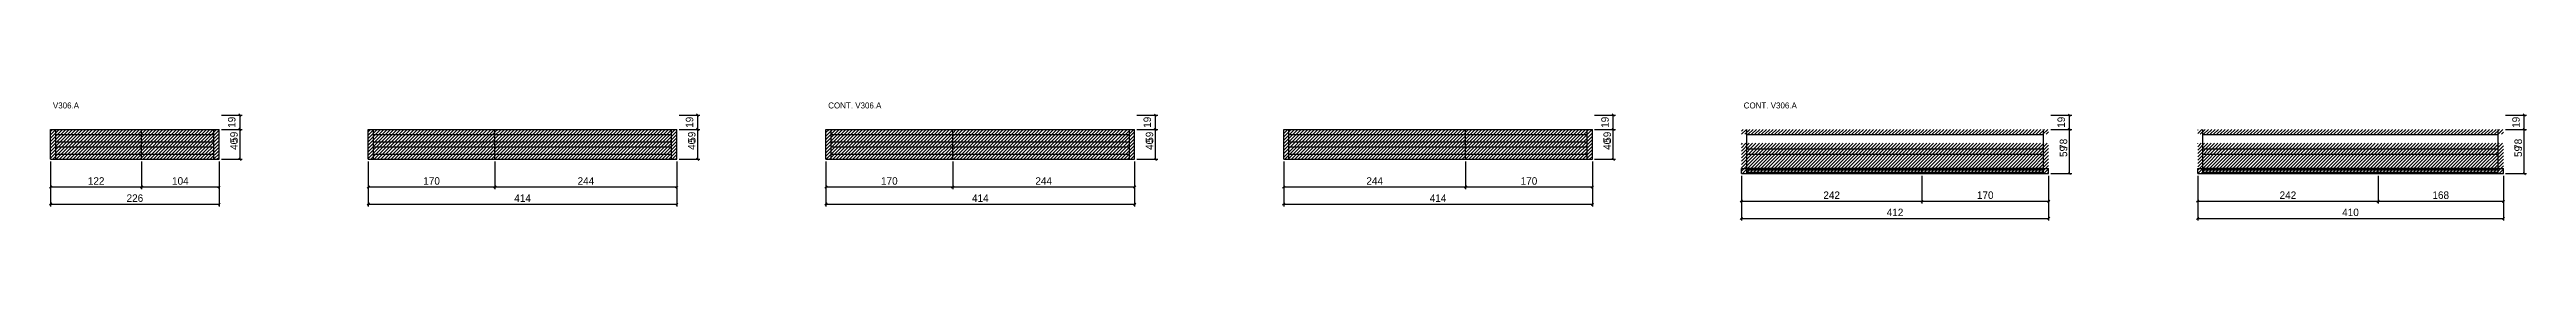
# Model space of a CAD drawing. Extents: x -2 to 3321, y -272 to -114.
import ezdxf

# ---------------------------------------------------------------- set-up
doc = ezdxf.new("R2010")
doc.units = 0
for name, color, linetype in [('COTA', 241, 'Continuous'), ('NOMENCLATURA', 7, 'Continuous'), ('Painéis', 200, 'Continuous'), ('Reaproveitamento', 251, 'Continuous'), ('SARR_2.2x7', 40, 'Continuous')]:
    doc.layers.add(name, color=color, linetype=linetype)
doc.dimstyles.new('PAINEL', dxfattribs={"dimtxt": 10, "dimasz": 3, "dimexe": 3, "dimexo": 3, "dimgap": 3, "dimtad": 1, "dimblk": 'OBLIQUE', "dimblk1": 'OBLIQUE', "dimcen": 2.5, "dimclrd": 4, "dimclre": 4, "dimclrt": 240, "dimazin": 3, "dimtfac": 1, "dimtmove": 0, "dimatfit": 3})

# ---------------------------------------------------------------- blocks, each defined once
blk = doc.blocks.new('_OBLIQUE')
at = {"color": 0, "linetype": 'BYBLOCK'}
blk.add_line((-0.5, -0.5), (0.5, 0.5), dxfattribs=at)

msp = doc.modelspace()

# ---------------------------------------------------------------- hatches: boundary and pattern name
at = {"layer": 'Reaproveitamento'}
h = msp.add_hatch(dxfattribs=at)
h.set_pattern_fill('ANSI31')
h.paths.add_polyline_path([(0, -190), (122, -190), (122, -150.2), (0, -150.2)])
h = msp.add_hatch(dxfattribs=at)
h.set_pattern_fill('ANSI31')
h.paths.add_polyline_path([(122, -190), (226, -190), (226, -150.2), (122, -150.2)])
h = msp.add_hatch(dxfattribs=at)
h.set_pattern_fill('ANSI31')
h.paths.add_polyline_path([(426, -190), (596, -190), (596, -150.2), (426, -150.2)])
h = msp.add_hatch(dxfattribs=at)
h.set_pattern_fill('ANSI31')
h.paths.add_polyline_path([(596, -190), (840, -190), (840, -150.2), (596, -150.2)])
h = msp.add_hatch(dxfattribs=at)
h.set_pattern_fill('ANSI31')
h.paths.add_polyline_path([(1040, -190), (1210, -190), (1210, -150.2), (1040, -150.2)])
h = msp.add_hatch(dxfattribs=at)
h.set_pattern_fill('ANSI31')
h.paths.add_polyline_path([(1210, -190), (1454, -190), (1454, -150.2), (1210, -150.2)])
h = msp.add_hatch(dxfattribs=at)
h.set_pattern_fill('ANSI31')
h.paths.add_polyline_path([(1654, -190), (1898, -190), (1898, -150.2), (1654, -150.2)])
h = msp.add_hatch(dxfattribs=at)
h.set_pattern_fill('ANSI31')
h.paths.add_polyline_path([(1898, -190), (2068, -190), (2068, -150.2), (1898, -150.2)])
h = msp.add_hatch(dxfattribs=at)
h.set_pattern_fill('ANSI31')
h.paths.add_polyline_path([(2268, -156.6), (2510, -156.6), (2510, -150), (2268, -150)])
h = msp.add_hatch(dxfattribs=at)
h.set_pattern_fill('ANSI31')
h.paths.add_polyline_path([(2510, -156.6), (2680, -156.6), (2680, -150), (2510, -150)])
h = msp.add_hatch(dxfattribs=at)
h.set_pattern_fill('ANSI31')
h.paths.add_polyline_path([(2880, -156.6), (3122, -156.6), (3122, -150), (2880, -150)])
h = msp.add_hatch(dxfattribs=at)
h.set_pattern_fill('ANSI31')
h.paths.add_polyline_path([(3122, -156.6), (3290, -156.6), (3290, -150), (3122, -150)])
h = msp.add_hatch(dxfattribs=at)
h.set_pattern_fill('ANSI31')
h.paths.add_polyline_path([(2268, -208.6), (2510, -208.6), (2510, -168.6), (2268, -168.6)])
h = msp.add_hatch(dxfattribs=at)
h.set_pattern_fill('ANSI31')
h.paths.add_polyline_path([(2510, -208.6), (2680, -208.6), (2680, -168.6), (2510, -168.6)])
h = msp.add_hatch(dxfattribs=at)
h.set_pattern_fill('ANSI31')
h.paths.add_polyline_path([(2880, -208.6), (3122, -208.6), (3122, -168.6), (2880, -168.6)])
h = msp.add_hatch(dxfattribs=at)
h.set_pattern_fill('ANSI31')
h.paths.add_polyline_path([(3122, -208.6), (3290, -208.6), (3290, -168.6), (3122, -168.6)])

# ---------------------------------------------------------------- linework, layer by layer
at = {"layer": 'Painéis'}
for p, q in [((0, -150), (122, -150)), ((0, -190), (0, -150)), ((122, -190), (122, -150)), ((122, -150), (226, -150)), ((226, -190), (226, -150)), ((426, -150), (596, -150)), ((426, -190), (426, -150)), ((596, -190), (596, -150)), ((596, -150), (840, -150)), ((840, -190), (840, -150)), ((1040, -150), (1210, -150)), ((1040, -190), (1040, -150)), ((1210, -190), (1210, -150)), ((1210, -150), (1454, -150)), ((1454, -190), (1454, -150)), ((1654, -150), (1898, -150)), ((1654, -190), (1654, -150)), ((1898, -190), (1898, -150)), ((1898, -150), (2068, -150)), ((2068, -190), (2068, -150)), ((0, -190), (122, -190)), ((122, -190), (226, -190)), ((426, -190), (596, -190)), ((596, -190), (840, -190)), ((1040, -190), (1210, -190)), ((1210, -190), (1454, -190)), ((1654, -190), (1898, -190)), ((1898, -190), (2068, -190)), ((2268, -202.4), (2510, -202.4)), ((2268, -209), (2268, -202.4)), ((2268, -209), (2510, -209)), ((2510, -209), (2510, -202.4)), ((2510, -202.4), (2680, -202.4)), ((2510, -209), (2680, -209)), ((2680, -209), (2680, -202.4)), ((2880, -202.4), (3122, -202.4)), ((2880, -209), (2880, -202.4)), ((2880, -209), (3122, -209)), ((3122, -209), (3122, -202.4)), ((3122, -202.4), (3290, -202.4)), ((3122, -209), (3290, -209)), ((3290, -209), (3290, -202.4))]:
    msp.add_line(p, q, dxfattribs=at)
at = {"layer": 'SARR_2.2x7'}
for p, q in [((7, -190), (7, -150)), ((219, -190), (219, -150)), ((433, -190), (433, -150)), ((833, -190), (833, -150)), ((1047, -190), (1047, -150)), ((1447, -190), (1447, -150)), ((1661, -190), (1661, -150)), ((2061, -190), (2061, -150)), ((2275, -209), (2275, -150)), ((2673, -209), (2673, -150)), ((2887, -209), (2887, -150)), ((3283, -209), (3283, -150))]:
    msp.add_line(p, q, dxfattribs=at)
for points in [[(7, -157), (122, -157)], [(7, -157), (122, -157)], [(122, -157), (219, -157)], [(122, -157), (219, -157)], [(433, -157), (596, -157)], [(433, -157), (596, -157)], [(596, -157), (833, -157)], [(596, -157), (833, -157)], [(1047, -157), (1210, -157)], [(1047, -157), (1210, -157)], [(1210, -157), (1447, -157)], [(1210, -157), (1447, -157)], [(1661, -157), (1898, -157)], [(1661, -157), (1898, -157)], [(1898, -157), (2061, -157)], [(1898, -157), (2061, -157)], [(2275, -157), (2510, -157)], [(2510, -157), (2673, -157)], [(2887, -157), (3122, -157)], [(3122, -157), (3283, -157)], [(7, -166.5), (122, -166.5)], [(7, -166.5), (122, -166.5)], [(7, -173.5), (122, -173.5)], [(7, -173.5), (122, -173.5)], [(7, -183), (122, -183)], [(7, -183), (122, -183)], [(122, -166.5), (219, -166.5)], [(122, -166.5), (219, -166.5)], [(122, -173.5), (219, -173.5)], [(122, -173.5), (219, -173.5)], [(122, -183), (219, -183)], [(122, -183), (219, -183)], [(433, -166.5), (596, -166.5)], [(433, -166.5), (596, -166.5)], [(433, -173.5), (596, -173.5)], [(433, -173.5), (596, -173.5)], [(433, -183), (596, -183)], [(433, -183), (596, -183)], [(596, -166.5), (833, -166.5)], [(596, -166.5), (833, -166.5)], [(596, -173.5), (833, -173.5)], [(596, -173.5), (833, -173.5)], [(596, -183), (833, -183)], [(596, -183), (833, -183)], [(1047, -166.5), (1210, -166.5)], [(1047, -166.5), (1210, -166.5)], [(1047, -173.5), (1210, -173.5)], [(1047, -173.5), (1210, -173.5)], [(1047, -183), (1210, -183)], [(1047, -183), (1210, -183)], [(1210, -166.5), (1447, -166.5)], [(1210, -166.5), (1447, -166.5)], [(1210, -173.5), (1447, -173.5)], [(1210, -173.5), (1447, -173.5)], [(1210, -183), (1447, -183)], [(1210, -183), (1447, -183)], [(1661, -166.5), (1898, -166.5)], [(1661, -166.5), (1898, -166.5)], [(1661, -173.5), (1898, -173.5)], [(1661, -173.5), (1898, -173.5)], [(1661, -183), (1898, -183)], [(1661, -183), (1898, -183)], [(1898, -166.5), (2061, -166.5)], [(1898, -166.5), (2061, -166.5)], [(1898, -173.5), (2061, -173.5)], [(1898, -173.5), (2061, -173.5)], [(1898, -183), (2061, -183)], [(1898, -183), (2061, -183)], [(2275, -176), (2510, -176)], [(2275, -183), (2510, -183)], [(2510, -176), (2673, -176)], [(2510, -183), (2673, -183)], [(2887, -176), (3122, -176)], [(2887, -183), (3122, -183)], [(3122, -176), (3283, -176)], [(3122, -183), (3283, -183)], [(2275, -202), (2510, -202)], [(2275, -204), (2510, -204)], [(2275, -207.4), (2510, -207.4)], [(2510, -202), (2673, -202)], [(2510, -204), (2673, -204)], [(2510, -207.4), (2673, -207.4)], [(2887, -202), (3122, -202)], [(2887, -204), (3122, -204)], [(2887, -207.4), (3122, -207.4)], [(3122, -202), (3283, -202)], [(3122, -204), (3283, -204)], [(3122, -207.4), (3283, -207.4)]]:
    msp.add_lwpolyline(points, dxfattribs=at)

# ---------------------------------------------------------------- texts
at = {"layer": 'NOMENCLATURA'}
for s, p in [('V306.A', (3, -122)), ('CONT. V306.A', (1043, -122)), ('CONT. V306.A', (2271, -122))]:
    msp.add_text(s, height=8, dxfattribs=at).set_placement(p)

# ---------------------------------------------------------------- dimensions: what is measured, and where the dimension line sits
at = {"layer": 'COTA'}
for base, p1, p2 in [((254, -190), (226, -190), (226, -131)), ((254, -150), (226, -150), (226, -131)), ((868, -190), (840, -190), (840, -131)), ((868, -150), (840, -150), (840, -131)), ((1482, -190), (1454, -190), (1454, -131)), ((1482, -150), (1454, -150), (1454, -131)), ((2096, -190), (2068, -190), (2068, -131)), ((2096, -150), (2068, -150), (2068, -131)), ((2708, -209), (2680, -209), (2680, -131)), ((2708, -150), (2680, -150), (2680, -131)), ((3318, -209), (3290, -209), (3290, -131)), ((3318, -150), (3290, -150), (3290, -131)), ((254, -190), (226, -190), (226, -150)), ((868, -190), (840, -190), (840, -150)), ((1482, -190), (1454, -190), (1454, -150)), ((2096, -190), (2068, -190), (2068, -150)), ((2708, -209), (2680, -209), (2680, -150)), ((3318, -209), (3290, -209), (3290, -150))]:
    msp.add_linear_dim(base=base, p1=p1, p2=p2, angle=90, dimstyle='PAINEL', dxfattribs=at).render()
for base, p1, p2 in [((0, -227), (0, -190), (122, -190)), ((0, -250), (0, -190), (226, -190)), ((122, -227), (122, -190), (226, -190)), ((426, -227), (426, -190), (596, -190)), ((426, -250), (426, -190), (840, -190)), ((596, -227), (596, -190), (840, -190)), ((1040, -227), (1040, -190), (1210, -190)), ((1040, -250), (1040, -190), (1454, -190)), ((1210, -227), (1210, -190), (1454, -190)), ((1654, -227), (1654, -190), (1898, -190)), ((1654, -250), (1654, -190), (2068, -190)), ((1898, -227), (1898, -190), (2068, -190)), ((2268, -246), (2268, -209), (2510, -209)), ((2268, -269), (2268, -209), (2680, -209)), ((2510, -246), (2510, -209), (2680, -209)), ((2880, -246), (2880, -209), (3122, -209)), ((2880, -269), (2880, -209), (3290, -209)), ((3122, -246), (3122, -209), (3290, -209))]:
    msp.add_linear_dim(base=base, p1=p1, p2=p2, dimstyle='PAINEL', dxfattribs=at).render()

doc.saveas('drawing.dxf')
